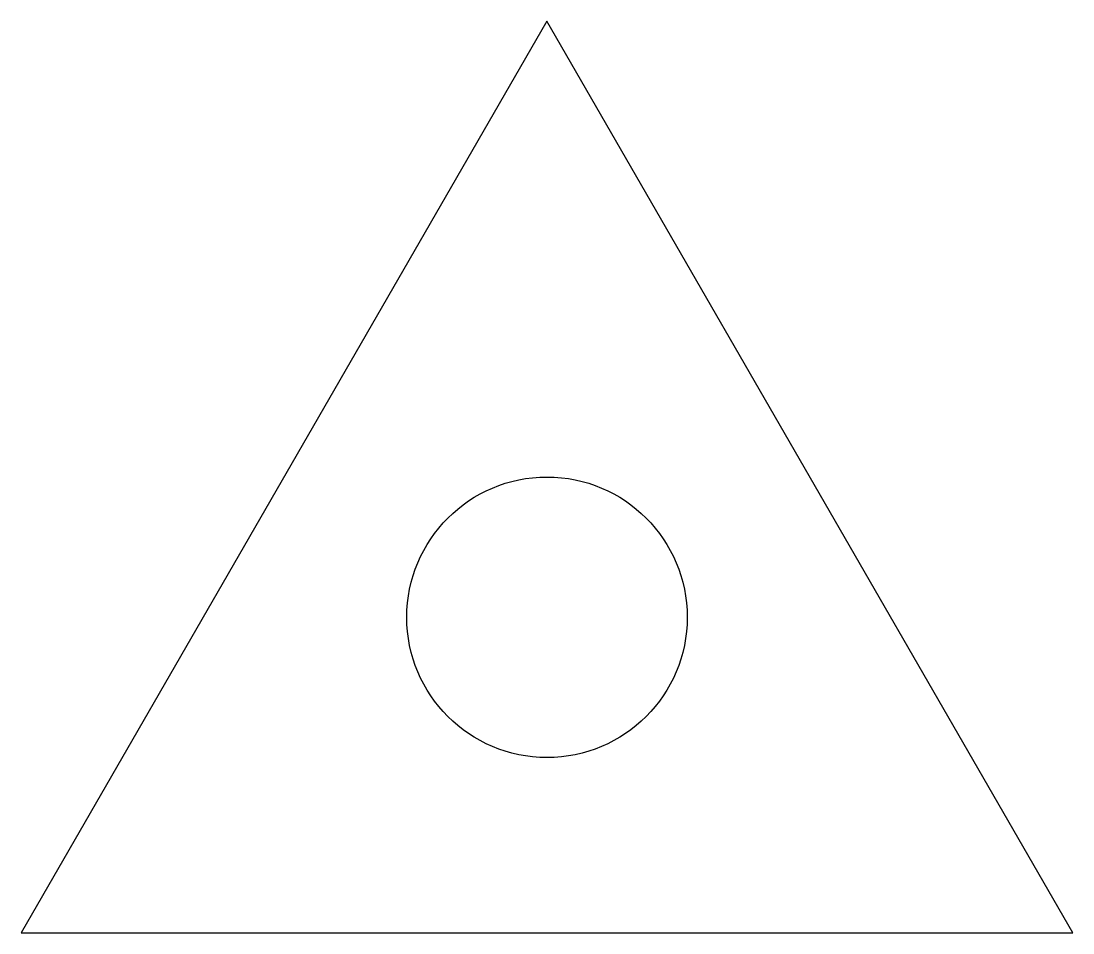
# Model space of a CAD drawing. Extents: x 0 to 30, y 0 to 26.
import ezdxf

# ---------------------------------------------------------------- set-up
doc = ezdxf.new("R2010")
doc.units = 0

msp = doc.modelspace()

# ---------------------------------------------------------------- linework, layer by layer
for p, q in [((15, 26), (0, 0)), ((30, 0), (15, 26)), ((0, 0), (30, 0))]:
    msp.add_line(p, q)
msp.add_circle((15, 9), 4)

doc.saveas('drawing.dxf')
